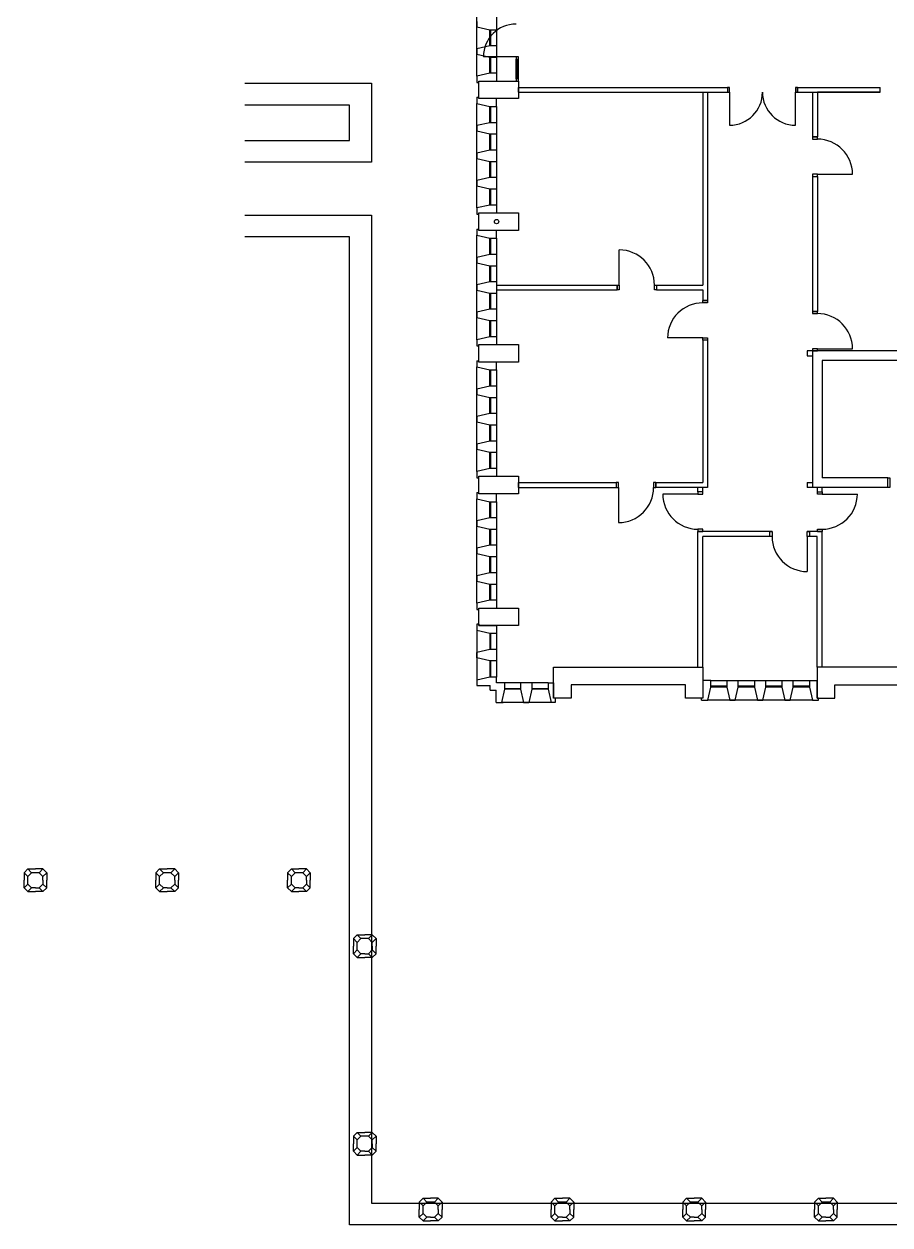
# Model space of a CAD drawing. Header units: millimetres. Extents: x -58291 to 83317, y -24599 to 66926.
# Drawn here: x -58291 to -38575, y -16074 to 11276 of the extents above; entities that cross this region are included whole.
import ezdxf

# ---------------------------------------------------------------- set-up
doc = ezdxf.new("R2010")
doc.units = ezdxf.units.MM
for name, color, linetype in [('Basement 01 - Curtain Walls', 1, 'Continuous'), ('Basement 01 - Doors Windows and Openings', 1, 'Continuous'), ('Basement 01 - General', 1, 'Continuous'), ('Basement 01 - Structural Members', 5, 'Continuous'), ('Basement 01 - Walls', 3, 'Continuous')]:
    doc.layers.add(name, color=color, linetype=linetype)

msp = doc.modelspace()

# ---------------------------------------------------------------- linework, layer by layer
at = {"layer": 'Basement 01 - Curtain Walls', "color": 3, "linetype": 'Continuous', "lineweight": -3}
for p, q in [((-47983, 11336, -4600), (-47983, 11215, -4600)), ((-47983, 11215, -4600), (-47683, 11147, -4600)), ((-47683, 11147, -4600), (-47533, 11147, -4600)), ((-47683, 10779, -4600), (-47983, 10711, -4600)), ((-47983, 10711, -4600), (-47983, 10590, -4600)), ((-47533, 10779, -4600), (-47683, 10779, -4600)), ((-47983, 10590, -4600), (-47683, 10522, -4600)), ((-47683, 10522, -4600), (-47533, 10522, -4600)), ((-47683, 10154, -4600), (-47983, 10086, -4600)), ((-47533, 10154, -4600), (-47683, 10154, -4600)), ((-47533, 10154, -4600), (-47533, 9976, -4600)), ((-47983, 10086, -4600), (-47983, 9944, -4600)), ((-47983, 9944, -4600), (-47933, 9944, -4600)), ((-47933, 9976, -4600), (-47533, 9976, -4600)), ((-47933, 9944, -4600), (-47933, 9976, -4600)), ((-47983, 9607, -4600), (-47983, 9465, -4600)), ((-47983, 9607, -4600), (-47933, 9607, -4600)), ((-47533, 9397, -4600), (-47533, 9576, -4600)), ((-47983, 9465, -4600), (-47683, 9397, -4600)), ((-47683, 9397, -4600), (-47533, 9397, -4600)), ((-47683, 9029, -4600), (-47983, 8961, -4600)), ((-47533, 9029, -4600), (-47683, 9029, -4600)), ((-47983, 8961, -4600), (-47983, 8840, -4600)), ((-47983, 8840, -4600), (-47683, 8772, -4600)), ((-47683, 8772, -4600), (-47533, 8772, -4600)), ((-47683, 8404, -4600), (-47983, 8336, -4600)), ((-47983, 8336, -4600), (-47983, 8215, -4600)), ((-47983, 8215, -4600), (-47683, 8147, -4600)), ((-47533, 8404, -4600), (-47683, 8404, -4600)), ((-47683, 8147, -4600), (-47533, 8147, -4600)), ((-47683, 7779, -4600), (-47983, 7711, -4600)), ((-47983, 7711, -4600), (-47983, 7590, -4600)), ((-47533, 7779, -4600), (-47683, 7779, -4600)), ((-47983, 7590, -4600), (-47683, 7522, -4600)), ((-47683, 7522, -4600), (-47533, 7522, -4600)), ((-47683, 7154, -4600), (-47983, 7086, -4600)), ((-47533, 7154, -4600), (-47683, 7154, -4600)), ((-47533, 7154, -4600), (-47533, 6976, -4600)), ((-47983, 7086, -4600), (-47983, 6944, -4600)), ((-47983, 6944, -4600), (-47933, 6944, -4600)), ((-47933, 6944, -4600), (-47933, 6976, -4600)), ((-47933, 6976, -4600), (-47533, 6976, -4600)), ((-47983, 6607, -4600), (-47933, 6607, -4600)), ((-47983, 6607, -4600), (-47983, 6465, -4600)), ((-47533, 6397, -4600), (-47533, 6576, -4600)), ((-47983, 6465, -4600), (-47683, 6397, -4600)), ((-47683, 6397, -4600), (-47533, 6397, -4600)), ((-47683, 6029, -4600), (-47983, 5961, -4600)), ((-47533, 6029, -4600), (-47683, 6029, -4600)), ((-47983, 5961, -4600), (-47983, 5840, -4600)), ((-47983, 5840, -4600), (-47683, 5772, -4600)), ((-47683, 5772, -4600), (-47533, 5772, -4600)), ((-47683, 5404, -4600), (-47983, 5336, -4600)), ((-47983, 5336, -4600), (-47983, 5215, -4600)), ((-47983, 5215, -4600), (-47683, 5147, -4600)), ((-47533, 5404, -4600), (-47683, 5404, -4600)), ((-47683, 5147, -4600), (-47533, 5147, -4600)), ((-47683, 4779, -4600), (-47983, 4711, -4600)), ((-47983, 4711, -4600), (-47983, 4590, -4600)), ((-47533, 4779, -4600), (-47683, 4779, -4600)), ((-47983, 4590, -4600), (-47683, 4522, -4600)), ((-47683, 4522, -4600), (-47533, 4522, -4600)), ((-47683, 4154, -4600), (-47983, 4086, -4600)), ((-47533, 4154, -4600), (-47683, 4154, -4600)), ((-47533, 4154, -4600), (-47533, 3976, -4600)), ((-47983, 4086, -4600), (-47983, 3944, -4600)), ((-47983, 3944, -4600), (-47933, 3944, -4600)), ((-47933, 3944, -4600), (-47933, 3976, -4600)), ((-47933, 3976, -4600), (-47533, 3976, -4600)), ((-47983, 3607, -4600), (-47933, 3607, -4600)), ((-47983, 3607, -4600), (-47983, 3465, -4600)), ((-47533, 3397, -4600), (-47533, 3576, -4600)), ((-47983, 3465, -4600), (-47683, 3397, -4600)), ((-47683, 3397, -4600), (-47533, 3397, -4600)), ((-47683, 3029, -4600), (-47983, 2961, -4600)), ((-47533, 3029, -4600), (-47683, 3029, -4600)), ((-47983, 2961, -4600), (-47983, 2840, -4600)), ((-47983, 2840, -4600), (-47683, 2772, -4600)), ((-47683, 2772, -4600), (-47533, 2772, -4600)), ((-47683, 2404, -4600), (-47983, 2336, -4600)), ((-47983, 2336, -4600), (-47983, 2215, -4600)), ((-47983, 2215, -4600), (-47683, 2147, -4600)), ((-47533, 2404, -4600), (-47683, 2404, -4600)), ((-47683, 2147, -4600), (-47533, 2147, -4600)), ((-47683, 1779, -4600), (-47983, 1711, -4600)), ((-47983, 1711, -4600), (-47983, 1590, -4600)), ((-47533, 1779, -4600), (-47683, 1779, -4600)), ((-47983, 1590, -4600), (-47683, 1522, -4600)), ((-47683, 1522, -4600), (-47533, 1522, -4600)), ((-47683, 1154, -4600), (-47983, 1086, -4600)), ((-47533, 1154, -4600), (-47683, 1154, -4600)), ((-47533, 1154, -4600), (-47533, 976, -4600)), ((-47983, 1086, -4600), (-47983, 944, -4600)), ((-47983, 944, -4600), (-47933, 944, -4600)), ((-47933, 976, -4600), (-47533, 976, -4600)), ((-47933, 944, -4600), (-47933, 976, -4600)), ((-47983, 607, -4600), (-47983, 465, -4600)), ((-47983, 607, -4600), (-47933, 607, -4600)), ((-47533, 397, -4600), (-47533, 576, -4600)), ((-47983, 465, -4600), (-47683, 397, -4600)), ((-47683, 397, -4600), (-47533, 397, -4600)), ((-47683, 29, -4600), (-47983, -39, -4600)), ((-47533, 29, -4600), (-47683, 29, -4600)), ((-47983, -39, -4600), (-47983, -160, -4600)), ((-47983, -160, -4600), (-47683, -228, -4600)), ((-47683, -228, -4600), (-47533, -228, -4600)), ((-47683, -596, -4600), (-47983, -664, -4600)), ((-47983, -664, -4600), (-47983, -785, -4600)), ((-47983, -785, -4600), (-47683, -853, -4600)), ((-47533, -596, -4600), (-47683, -596, -4600)), ((-47683, -853, -4600), (-47533, -853, -4600)), ((-47683, -1221, -4600), (-47983, -1289, -4600)), ((-47983, -1289, -4600), (-47983, -1410, -4600)), ((-47533, -1221, -4600), (-47683, -1221, -4600)), ((-47983, -1410, -4600), (-47683, -1478, -4600)), ((-47683, -1478, -4600), (-47533, -1478, -4600)), ((-47683, -1846, -4600), (-47983, -1914, -4600)), ((-47983, -1914, -4600), (-47983, -2056, -4600)), ((-47533, -1846, -4600), (-47683, -1846, -4600)), ((-47533, -1846, -4600), (-47533, -2024, -4600)), ((-47983, -2056, -4600), (-47933, -2056, -4600)), ((-47933, -2024, -4600), (-47533, -2024, -4600)), ((-47933, -2056, -4600), (-47933, -2024, -4600)), ((-47933, -2393, -4600), (-47983, -2393, -4600)), ((-47983, -2393, -4600), (-47983, -2535, -4600)), ((-47533, -2424, -4600), (-47533, -2603, -4600)), ((-47683, -2603, -4600), (-47983, -2535, -4600)), ((-47533, -2603, -4600), (-47683, -2603, -4600)), ((-47683, -2971, -4600), (-47983, -3039, -4600)), ((-47533, -2971, -4600), (-47683, -2971, -4600)), ((-47533, -2971, -4600), (-47533, -3228, -4600)), ((-47983, -3160, -4600), (-47983, -3039, -4600)), ((-47683, -3228, -4600), (-47983, -3160, -4600)), ((-47533, -3228, -4600), (-47683, -3228, -4600)), ((-47683, -3596, -4600), (-47983, -3664, -4600)), ((-47983, -3664, -4600), (-47983, -3785, -4600)), ((-47983, -3785, -4600), (-47676, -3785, -4600)), ((-47533, -3596, -4600), (-47683, -3596, -4600)), ((-47676, -3897, -4600), (-47676, -3785, -4600)), ((-47533, -3724, -4600), (-47533, -3596, -4600)), ((-47354, -3724, -4600), (-47533, -3724, -4600)), ((-47354, -3724, -4600), (-47354, -3874, -4600)), ((-46986, -3724, -4600), (-46986, -3874, -4600)), ((-46729, -3724, -4600), (-46986, -3724, -4600)), ((-46729, -3724, -4600), (-46729, -3874, -4600)), ((-46361, -3724, -4600), (-46361, -3874, -4600)), ((-46361, -3724, -4600), (-46233, -3724, -4600)), ((-46233, -3724, -4600), (-46233, -4074, -4600)), ((-42654, -3674, -4600), (-42833, -3674, -4600)), ((-42722, -4124, -4600), (-42654, -3824, -4600)), ((-42654, -3824, -4600), (-42654, -3674, -4600)), ((-42286, -3674, -4600), (-42029, -3674, -4600)), ((-42286, -3674, -4600), (-42286, -3824, -4600)), ((-42286, -3824, -4600), (-42218, -4124, -4600)), ((-42097, -4124, -4600), (-42029, -3824, -4600)), ((-42029, -3824, -4600), (-42029, -3674, -4600)), ((-41661, -3674, -4600), (-41404, -3674, -4600)), ((-41661, -3674, -4600), (-41661, -3824, -4600)), ((-41661, -3824, -4600), (-41593, -4124, -4600)), ((-41472, -4124, -4600), (-41404, -3824, -4600)), ((-41404, -3824, -4600), (-41404, -3674, -4600)), ((-41036, -3674, -4600), (-40779, -3674, -4600)), ((-41036, -3674, -4600), (-41036, -3824, -4600)), ((-41036, -3824, -4600), (-40968, -4124, -4600)), ((-40847, -4124, -4600), (-40779, -3824, -4600)), ((-40779, -3824, -4600), (-40779, -3674, -4600)), ((-40411, -3674, -4600), (-40233, -3674, -4600)), ((-40411, -3674, -4600), (-40411, -3824, -4600)), ((-40411, -3824, -4600), (-40343, -4124, -4600)), ((-40233, -4074, -4600), (-40233, -3674, -4600)), ((-47676, -3897, -4600), (-47543, -3897, -4600)), ((-47543, -4174, -4600), (-47543, -3897, -4600)), ((-47354, -3874, -4600), (-47422, -4174, -4600)), ((-46986, -3874, -4600), (-46918, -4174, -4600)), ((-46729, -3874, -4600), (-46797, -4174, -4600)), ((-46361, -3874, -4600), (-46293, -4174, -4600)), ((-46201, -4074, -4600), (-46233, -4074, -4600)), ((-46201, -4074, -4600), (-46201, -4174, -4600)), ((-42864, -4124, -4600), (-42864, -4074, -4600)), ((-40201, -4074, -4600), (-40233, -4074, -4600)), ((-40201, -4124, -4600), (-40201, -4074, -4600)), ((-47543, -4174, -4600), (-47383, -4174, -4600)), ((-46918, -4174, -4600), (-46797, -4174, -4600)), ((-46201, -4174, -4600), (-46293, -4174, -4600)), ((-42864, -4124, -4600), (-42722, -4124, -4600)), ((-42218, -4124, -4600), (-42097, -4124, -4600)), ((-41593, -4124, -4600), (-41472, -4124, -4600)), ((-40968, -4124, -4600), (-40847, -4124, -4600)), ((-40343, -4124, -4600), (-40201, -4124, -4600))]:
    msp.add_line(p, q, dxfattribs=at)
at = {"layer": 'Basement 01 - Curtain Walls', "color": 3, "linetype": 'Continuous', "lineweight": -3, "elevation": -4600}
for points in [[(-47533, 9576), (-47933, 9576), (-47933, 9607)], [(-47533, 6576), (-47933, 6576), (-47933, 6607)], [(-47533, 3576), (-47933, 3576), (-47933, 3607)], [(-47533, 576), (-47933, 576), (-47933, 607)], [(-47933, -2393), (-47933, -2424), (-47533, -2424)], [(-42833, -3674), (-42833, -4074), (-42864, -4074)]]:
    msp.add_lwpolyline(points, dxfattribs=at)
at = {"layer": 'Basement 01 - Doors Windows and Openings', "color": 1, "linetype": 'Continuous', "lineweight": -3}
for p, q in [((-47983, 10086, -4600), (-47983, 12465, -4600)), ((-47533, 12397, -4600), (-47533, 10154, -4600)), ((-47683, 10779, -4600), (-47683, 11147, -4600)), ((-47663, 10779, -4600), (-47663, 11147, -4600)), ((-47533, 11147, -4600), (-47533, 10779, -4600)), ((-47083, 10526, -4600), (-47833, 10526, -4600)), ((-47683, 10154, -4600), (-47683, 10522, -4600)), ((-47663, 10154, -4600), (-47663, 10522, -4600)), ((-47533, 10522, -4600), (-47533, 10154, -4600)), ((-47083, 10026, -4600), (-47083, 10476, -4600)), ((-47058, 10026, -4600), (-47058, 10476, -4600)), ((-47033, 10026, -4600), (-47033, 10476, -4600)), ((-42228, 9721, -4600), (-42228, 8971, -4600)), ((-40728, 8971, -4600), (-40728, 9721, -4600)), ((-47983, 7086, -4600), (-47983, 9465, -4600)), ((-47683, 9029, -4600), (-47683, 9397, -4600)), ((-47663, 9029, -4600), (-47663, 9397, -4600)), ((-47533, 9397, -4600), (-47533, 7154, -4600)), ((-47683, 8404, -4600), (-47683, 8772, -4600)), ((-47663, 8404, -4600), (-47663, 8772, -4600)), ((-47533, 8772, -4600), (-47533, 8404, -4600)), ((-47683, 7779, -4600), (-47683, 8147, -4600)), ((-47663, 7779, -4600), (-47663, 8147, -4600)), ((-47533, 8147, -4600), (-47533, 7779, -4600)), ((-40228, 7855, -4600), (-39428, 7855, -4600)), ((-47683, 7154, -4600), (-47683, 7522, -4600)), ((-47663, 7154, -4600), (-47663, 7522, -4600)), ((-47533, 7522, -4600), (-47533, 7154, -4600)), ((-47983, 4086, -4600), (-47983, 6465, -4600)), ((-47683, 6029, -4600), (-47683, 6397, -4600)), ((-47663, 6029, -4600), (-47663, 6397, -4600)), ((-47533, 6397, -4600), (-47533, 4154, -4600)), ((-44738, 5331, -4600), (-44738, 6131, -4600)), ((-47683, 5404, -4600), (-47683, 5772, -4600)), ((-47663, 5404, -4600), (-47663, 5772, -4600)), ((-47533, 5772, -4600), (-47533, 5404, -4600)), ((-47683, 4779, -4600), (-47683, 5147, -4600)), ((-47663, 4779, -4600), (-47663, 5147, -4600)), ((-47533, 5147, -4600), (-47533, 4779, -4600)), ((-47683, 4154, -4600), (-47683, 4522, -4600)), ((-47663, 4154, -4600), (-47663, 4522, -4600)), ((-47533, 4522, -4600), (-47533, 4154, -4600)), ((-42838, 4126, -4600), (-43638, 4126, -4600)), ((-40228, 3881, -4600), (-39428, 3881, -4600)), ((-47983, 1086, -4600), (-47983, 3465, -4600)), ((-47683, 3029, -4600), (-47683, 3397, -4600)), ((-47663, 3029, -4600), (-47663, 3397, -4600)), ((-47533, 3397, -4600), (-47533, 1154, -4600)), ((-47683, 2404, -4600), (-47683, 2772, -4600)), ((-47663, 2404, -4600), (-47663, 2772, -4600)), ((-47533, 2772, -4600), (-47533, 2404, -4600)), ((-47683, 1779, -4600), (-47683, 2147, -4600)), ((-47663, 1779, -4600), (-47663, 2147, -4600)), ((-47533, 2147, -4600), (-47533, 1779, -4600)), ((-47683, 1154, -4600), (-47683, 1522, -4600)), ((-47663, 1154, -4600), (-47663, 1522, -4600)), ((-47533, 1522, -4600), (-47533, 1154, -4600)), ((-44756, 721, -4600), (-44756, -79, -4600)), ((-42948, 571, -4600), (-43748, 571, -4600)), ((-40118, 571, -4600), (-39318, 571, -4600)), ((-47983, -1914, -4600), (-47983, 465, -4600)), ((-47683, 29, -4600), (-47683, 397, -4600)), ((-47663, 29, -4600), (-47663, 397, -4600)), ((-47533, 397, -4600), (-47533, -1846, -4600)), ((-47683, -596, -4600), (-47683, -228, -4600)), ((-47663, -596, -4600), (-47663, -228, -4600)), ((-47533, -228, -4600), (-47533, -596, -4600)), ((-40461, -394, -4600), (-40461, -1194, -4600)), ((-47683, -1221, -4600), (-47683, -853, -4600)), ((-47663, -1221, -4600), (-47663, -853, -4600)), ((-47533, -853, -4600), (-47533, -1221, -4600)), ((-47683, -1846, -4600), (-47683, -1478, -4600)), ((-47663, -1846, -4600), (-47663, -1478, -4600)), ((-47533, -1478, -4600), (-47533, -1846, -4600)), ((-47983, -2535, -4600), (-47983, -3664, -4600)), ((-47683, -2603, -4600), (-47683, -2971, -4600)), ((-47663, -2971, -4600), (-47663, -2603, -4600)), ((-47533, -2603, -4600), (-47533, -2971, -4600)), ((-47683, -3228, -4600), (-47683, -3596, -4600)), ((-47663, -3596, -4600), (-47663, -3228, -4600)), ((-47533, -3228, -4600), (-47533, -3596, -4600)), ((-46986, -3724, -4600), (-47354, -3724, -4600)), ((-46361, -3724, -4600), (-46729, -3724, -4600)), ((-42654, -3674, -4600), (-40411, -3674, -4600)), ((-42286, -3804, -4600), (-42654, -3804, -4600)), ((-42286, -3824, -4600), (-42654, -3824, -4600)), ((-42029, -3674, -4600), (-41661, -3674, -4600)), ((-41661, -3804, -4600), (-42029, -3804, -4600)), ((-41661, -3824, -4600), (-42029, -3824, -4600)), ((-41404, -3674, -4600), (-41036, -3674, -4600)), ((-41036, -3804, -4600), (-41404, -3804, -4600)), ((-41036, -3824, -4600), (-41404, -3824, -4600)), ((-40779, -3674, -4600), (-40411, -3674, -4600)), ((-40411, -3804, -4600), (-40779, -3804, -4600)), ((-40411, -3824, -4600), (-40779, -3824, -4600)), ((-47354, -3854, -4600), (-46986, -3854, -4600)), ((-46986, -3874, -4600), (-47354, -3874, -4600)), ((-46729, -3854, -4600), (-46361, -3854, -4600)), ((-46361, -3874, -4600), (-46729, -3874, -4600)), ((-46293, -4174, -4600), (-47422, -4174, -4600)), ((-40343, -4124, -4600), (-42722, -4124, -4600))]:
    msp.add_line(p, q, dxfattribs=at)
at = {"layer": 'Basement 01 - Doors Windows and Openings', "color": 1, "linetype": 'Continuous', "lineweight": -3, "elevation": -4600}
for points in [[(-47033, 10476), (-47033, 10526), (-47083, 10526), (-47083, 10476), (-47033, 10476)], [(-47033, 9976), (-47033, 10026), (-47083, 10026), (-47083, 9976), (-47033, 9976)], [(-42228, 9721), (-42228, 9831), (-42278, 9831), (-42278, 9721), (-42228, 9721)], [(-42228, 9721), (-42228, 9831), (-42278, 9831), (-42278, 9721), (-42228, 9721)], [(-40678, 9721), (-40678, 9831), (-40728, 9831), (-40728, 9721), (-40678, 9721)], [(-40678, 9721), (-40678, 9831), (-40728, 9831), (-40728, 9721), (-40678, 9721)], [(-40228, 8655), (-40228, 8705), (-40338, 8705), (-40338, 8655), (-40228, 8655)], [(-40228, 7805), (-40228, 7855), (-40338, 7855), (-40338, 7805), (-40228, 7805)], [(-44788, 5331), (-44738, 5331), (-44738, 5221), (-44788, 5221), (-44788, 5331)], [(-43938, 5331), (-43888, 5331), (-43888, 5221), (-43938, 5221), (-43938, 5331)], [(-42838, 4926), (-42838, 4976), (-42728, 4976), (-42728, 4926), (-42838, 4926)], [(-40228, 4681), (-40228, 4731), (-40338, 4731), (-40338, 4681), (-40228, 4681)], [(-42838, 4076), (-42838, 4126), (-42728, 4126), (-42728, 4076), (-42838, 4076)], [(-40228, 3831), (-40228, 3881), (-40338, 3881), (-40338, 3831), (-40228, 3831)], [(-44806, 721), (-44756, 721), (-44756, 831), (-44806, 831), (-44806, 721)], [(-43956, 721), (-43906, 721), (-43906, 831), (-43956, 831), (-43956, 721)], [(-38575, 721), (-38625, 721), (-38625, 941), (-38575, 941), (-38575, 721)], [(-42948, 621), (-42948, 571), (-42838, 571), (-42838, 621), (-42948, 621)], [(-40118, 621), (-40118, 571), (-40228, 571), (-40228, 621), (-40118, 621)], [(-42948, -229), (-42948, -279), (-42838, -279), (-42838, -229), (-42948, -229)], [(-40118, -229), (-40118, -279), (-40228, -279), (-40228, -229), (-40118, -229)], [(-41261, -394), (-41311, -394), (-41311, -279), (-41261, -279), (-41261, -394)], [(-40411, -394), (-40461, -394), (-40461, -279), (-40411, -279), (-40411, -394)]]:
    msp.add_lwpolyline(points, dxfattribs=at)
at = {"layer": 'Basement 01 - Doors Windows and Openings', "color": 1, "linetype": 'Continuous', "lineweight": -3}
for centre, radius, start, end in [((-47083, 10526, -4600), 750, 90, 180), ((-42228, 9721, -4600), 750, 270, 0), ((-40728, 9721, -4600), 750, 180, 270), ((-40228, 7855, -4600), 800, 0, 90), ((-44738, 5331, -4600), 800, 0, 90), ((-42838, 4126, -4600), 800, 90, 180), ((-40228, 3881, -4600), 800, 0, 90), ((-44756, 721, -4600), 800, 270, 0), ((-42948, 571, -4600), 800, 180, 270), ((-40118, 571, -4600), 800, 270, 0), ((-40461, -394, -4600), 800, 180, 270)]:
    msp.add_arc(centre, radius, start, end, dxfattribs=at)
at = {"layer": 'Basement 01 - General', "color": 2, "linetype": 'Continuous', "lineweight": -3}
for p, q in [((-53261, 9926, -4600), (-50383, 9926, -4600)), ((-50383, 9926, -4600), (-50383, 8126, -4600)), ((-50883, 9426, -4600), (-53261, 9426, -4600)), ((-50883, 8626, -4600), (-50883, 9426, -4600)), ((-53261, 8626, -4600), (-50883, 8626, -4600)), ((-50383, 8126, -4600), (-53261, 8126, -4600)), ((-53261, 6926, -4600), (-50383, 6926, -4600)), ((-50383, 6926, -4600), (-50383, -15574, -4600)), ((-50883, 6426, -4600), (-53261, 6426, -4600)), ((-50883, -16074, -4600), (-50883, 6426, -4600)), ((-50383, -15574, -4600), (-23683, -15574, -4600)), ((-23183, -16074, -4600), (-50883, -16074, -4600))]:
    msp.add_line(p, q, dxfattribs=at)
at = {"layer": 'Basement 01 - Structural Members', "color": 5, "linetype": 'Continuous', "lineweight": -3}
for p, q in [((-58291, -8052, -4600), (-58205, -7966, -4600)), ((-58291, -8052, -4600), (-58291, -8224, -4600)), ((-58205, -8138, -4600), (-58291, -8052, -4600)), ((-58119, -8052, -4600), (-58205, -7966, -4600)), ((-58205, -7966, -4600), (-58033, -7966, -4600)), ((-58205, -8138, -4600), (-58119, -8052, -4600)), ((-58205, -8224, -4600), (-58205, -8138, -4600)), ((-58033, -8052, -4600), (-58119, -8052, -4600)), ((-57861, -7966, -4600), (-58033, -7966, -4600)), ((-57947, -8052, -4600), (-58033, -8052, -4600)), ((-57947, -8052, -4600), (-57861, -7966, -4600)), ((-57947, -8052, -4600), (-57861, -8138, -4600)), ((-57774, -8052, -4600), (-57861, -7966, -4600)), ((-57861, -8138, -4600), (-57774, -8052, -4600)), ((-57861, -8224, -4600), (-57861, -8138, -4600)), ((-57774, -8052, -4600), (-57774, -8224, -4600)), ((-55291, -8052, -4600), (-55205, -7966, -4600)), ((-55205, -8138, -4600), (-55291, -8052, -4600)), ((-55291, -8052, -4600), (-55291, -8224, -4600)), ((-55205, -7966, -4600), (-55033, -7966, -4600)), ((-55119, -8052, -4600), (-55205, -7966, -4600)), ((-55205, -8138, -4600), (-55119, -8052, -4600)), ((-55205, -8224, -4600), (-55205, -8138, -4600)), ((-55033, -8052, -4600), (-55119, -8052, -4600)), ((-54861, -7966, -4600), (-55033, -7966, -4600)), ((-54947, -8052, -4600), (-55033, -8052, -4600)), ((-54947, -8052, -4600), (-54861, -7966, -4600)), ((-54947, -8052, -4600), (-54861, -8138, -4600)), ((-54774, -8052, -4600), (-54861, -7966, -4600)), ((-54861, -8138, -4600), (-54774, -8052, -4600)), ((-54861, -8224, -4600), (-54861, -8138, -4600)), ((-54774, -8052, -4600), (-54774, -8224, -4600)), ((-52291, -8052, -4600), (-52205, -7966, -4600)), ((-52205, -8138, -4600), (-52291, -8052, -4600)), ((-52291, -8052, -4600), (-52291, -8224, -4600)), ((-52119, -8052, -4600), (-52205, -7966, -4600)), ((-52205, -7966, -4600), (-52033, -7966, -4600)), ((-52205, -8138, -4600), (-52119, -8052, -4600)), ((-52205, -8224, -4600), (-52205, -8138, -4600)), ((-52033, -8052, -4600), (-52119, -8052, -4600)), ((-51861, -7966, -4600), (-52033, -7966, -4600)), ((-51947, -8052, -4600), (-52033, -8052, -4600)), ((-51947, -8052, -4600), (-51861, -7966, -4600)), ((-51947, -8052, -4600), (-51861, -8138, -4600)), ((-51774, -8052, -4600), (-51861, -7966, -4600)), ((-51861, -8138, -4600), (-51774, -8052, -4600)), ((-51861, -8224, -4600), (-51861, -8138, -4600)), ((-51774, -8052, -4600), (-51774, -8224, -4600)), ((-58291, -8397, -4600), (-58291, -8224, -4600)), ((-58205, -8310, -4600), (-58291, -8397, -4600)), ((-58291, -8397, -4600), (-58205, -8483, -4600)), ((-58205, -8310, -4600), (-58205, -8224, -4600)), ((-58119, -8397, -4600), (-58205, -8310, -4600)), ((-58119, -8397, -4600), (-58205, -8483, -4600)), ((-58033, -8397, -4600), (-58119, -8397, -4600)), ((-58033, -8397, -4600), (-57947, -8397, -4600)), ((-57861, -8310, -4600), (-57947, -8397, -4600)), ((-57947, -8397, -4600), (-57861, -8483, -4600)), ((-57861, -8224, -4600), (-57861, -8310, -4600)), ((-57861, -8310, -4600), (-57774, -8397, -4600)), ((-57774, -8397, -4600), (-57861, -8483, -4600)), ((-57774, -8397, -4600), (-57774, -8224, -4600)), ((-55291, -8397, -4600), (-55291, -8224, -4600)), ((-55205, -8310, -4600), (-55291, -8397, -4600)), ((-55291, -8397, -4600), (-55205, -8483, -4600)), ((-55205, -8310, -4600), (-55205, -8224, -4600)), ((-55119, -8397, -4600), (-55205, -8310, -4600)), ((-55119, -8397, -4600), (-55205, -8483, -4600)), ((-55033, -8397, -4600), (-55119, -8397, -4600)), ((-55033, -8397, -4600), (-54947, -8397, -4600)), ((-54861, -8310, -4600), (-54947, -8397, -4600)), ((-54947, -8397, -4600), (-54861, -8483, -4600)), ((-54861, -8224, -4600), (-54861, -8310, -4600)), ((-54861, -8310, -4600), (-54774, -8397, -4600)), ((-54774, -8397, -4600), (-54861, -8483, -4600)), ((-54774, -8397, -4600), (-54774, -8224, -4600)), ((-52291, -8397, -4600), (-52291, -8224, -4600)), ((-52205, -8310, -4600), (-52291, -8397, -4600)), ((-52291, -8397, -4600), (-52205, -8483, -4600)), ((-52205, -8310, -4600), (-52205, -8224, -4600)), ((-52119, -8397, -4600), (-52205, -8310, -4600)), ((-52119, -8397, -4600), (-52205, -8483, -4600)), ((-52033, -8397, -4600), (-52119, -8397, -4600)), ((-52033, -8397, -4600), (-51947, -8397, -4600)), ((-51861, -8310, -4600), (-51947, -8397, -4600)), ((-51947, -8397, -4600), (-51861, -8483, -4600)), ((-51861, -8224, -4600), (-51861, -8310, -4600)), ((-51861, -8310, -4600), (-51774, -8397, -4600)), ((-51774, -8397, -4600), (-51861, -8483, -4600)), ((-51774, -8397, -4600), (-51774, -8224, -4600)), ((-58205, -8483, -4600), (-58033, -8483, -4600)), ((-57861, -8483, -4600), (-58033, -8483, -4600)), ((-55205, -8483, -4600), (-55033, -8483, -4600)), ((-54861, -8483, -4600), (-55033, -8483, -4600)), ((-52205, -8483, -4600), (-52033, -8483, -4600)), ((-51861, -8483, -4600), (-52033, -8483, -4600)), ((-50791, -9552, -4600), (-50705, -9466, -4600)), ((-50791, -9552, -4600), (-50791, -9724, -4600)), ((-50705, -9638, -4600), (-50791, -9552, -4600)), ((-50705, -9466, -4600), (-50533, -9466, -4600)), ((-50619, -9552, -4600), (-50705, -9466, -4600)), ((-50705, -9638, -4600), (-50619, -9552, -4600)), ((-50533, -9552, -4600), (-50619, -9552, -4600)), ((-50361, -9466, -4600), (-50533, -9466, -4600)), ((-50447, -9552, -4600), (-50533, -9552, -4600)), ((-50447, -9552, -4600), (-50361, -9466, -4600)), ((-50447, -9552, -4600), (-50361, -9638, -4600)), ((-50274, -9552, -4600), (-50361, -9466, -4600)), ((-50361, -9638, -4600), (-50274, -9552, -4600)), ((-50274, -9552, -4600), (-50274, -9724, -4600)), ((-50791, -9897, -4600), (-50791, -9724, -4600)), ((-50705, -9810, -4600), (-50791, -9897, -4600)), ((-50705, -9724, -4600), (-50705, -9638, -4600)), ((-50705, -9810, -4600), (-50705, -9724, -4600)), ((-50619, -9897, -4600), (-50705, -9810, -4600)), ((-50361, -9810, -4600), (-50447, -9897, -4600)), ((-50361, -9724, -4600), (-50361, -9638, -4600)), ((-50361, -9724, -4600), (-50361, -9810, -4600)), ((-50361, -9810, -4600), (-50274, -9897, -4600)), ((-50274, -9897, -4600), (-50274, -9724, -4600)), ((-50791, -9897, -4600), (-50705, -9983, -4600)), ((-50619, -9897, -4600), (-50705, -9983, -4600)), ((-50705, -9983, -4600), (-50533, -9983, -4600)), ((-50533, -9897, -4600), (-50619, -9897, -4600)), ((-50533, -9897, -4600), (-50447, -9897, -4600)), ((-50361, -9983, -4600), (-50533, -9983, -4600)), ((-50447, -9897, -4600), (-50361, -9983, -4600)), ((-50274, -9897, -4600), (-50361, -9983, -4600)), ((-50791, -14052, -4600), (-50705, -13966, -4600)), ((-50705, -14138, -4600), (-50791, -14052, -4600)), ((-50791, -14052, -4600), (-50791, -14224, -4600)), ((-50619, -14052, -4600), (-50705, -13966, -4600)), ((-50705, -13966, -4600), (-50533, -13966, -4600)), ((-50705, -14138, -4600), (-50619, -14052, -4600)), ((-50705, -14224, -4600), (-50705, -14138, -4600)), ((-50533, -14052, -4600), (-50619, -14052, -4600)), ((-50361, -13966, -4600), (-50533, -13966, -4600)), ((-50447, -14052, -4600), (-50533, -14052, -4600)), ((-50447, -14052, -4600), (-50361, -13966, -4600)), ((-50447, -14052, -4600), (-50361, -14138, -4600)), ((-50274, -14052, -4600), (-50361, -13966, -4600)), ((-50361, -14138, -4600), (-50274, -14052, -4600)), ((-50361, -14224, -4600), (-50361, -14138, -4600)), ((-50274, -14052, -4600), (-50274, -14224, -4600)), ((-50791, -14397, -4600), (-50791, -14224, -4600)), ((-50705, -14310, -4600), (-50791, -14397, -4600)), ((-50791, -14397, -4600), (-50705, -14483, -4600)), ((-50705, -14310, -4600), (-50705, -14224, -4600)), ((-50619, -14397, -4600), (-50705, -14310, -4600)), ((-50619, -14397, -4600), (-50705, -14483, -4600)), ((-50705, -14483, -4600), (-50533, -14483, -4600)), ((-50533, -14397, -4600), (-50619, -14397, -4600)), ((-50533, -14397, -4600), (-50447, -14397, -4600)), ((-50361, -14483, -4600), (-50533, -14483, -4600)), ((-50361, -14310, -4600), (-50447, -14397, -4600)), ((-50447, -14397, -4600), (-50361, -14483, -4600)), ((-50361, -14224, -4600), (-50361, -14310, -4600)), ((-50361, -14310, -4600), (-50274, -14397, -4600)), ((-50274, -14397, -4600), (-50361, -14483, -4600)), ((-50274, -14397, -4600), (-50274, -14224, -4600)), ((-49291, -15552, -4600), (-49205, -15466, -4600)), ((-49291, -15552, -4600), (-49291, -15724, -4600)), ((-49205, -15638, -4600), (-49291, -15552, -4600)), ((-49119, -15552, -4600), (-49205, -15466, -4600)), ((-49205, -15466, -4600), (-49033, -15466, -4600)), ((-49205, -15638, -4600), (-49119, -15552, -4600)), ((-49033, -15552, -4600), (-49119, -15552, -4600)), ((-48861, -15466, -4600), (-49033, -15466, -4600)), ((-48947, -15552, -4600), (-49033, -15552, -4600)), ((-48947, -15552, -4600), (-48861, -15466, -4600)), ((-48947, -15552, -4600), (-48861, -15638, -4600)), ((-48774, -15552, -4600), (-48861, -15466, -4600)), ((-48861, -15638, -4600), (-48774, -15552, -4600)), ((-48774, -15552, -4600), (-48774, -15724, -4600)), ((-46291, -15552, -4600), (-46205, -15466, -4600)), ((-46291, -15552, -4600), (-46291, -15724, -4600)), ((-46205, -15638, -4600), (-46291, -15552, -4600)), ((-46205, -15466, -4600), (-46033, -15466, -4600)), ((-46119, -15552, -4600), (-46205, -15466, -4600)), ((-46205, -15638, -4600), (-46119, -15552, -4600)), ((-46033, -15552, -4600), (-46119, -15552, -4600)), ((-45861, -15466, -4600), (-46033, -15466, -4600)), ((-45947, -15552, -4600), (-46033, -15552, -4600)), ((-45947, -15552, -4600), (-45861, -15466, -4600)), ((-45947, -15552, -4600), (-45861, -15638, -4600)), ((-45774, -15552, -4600), (-45861, -15466, -4600)), ((-45861, -15638, -4600), (-45774, -15552, -4600)), ((-45774, -15552, -4600), (-45774, -15724, -4600)), ((-43291, -15552, -4600), (-43205, -15466, -4600)), ((-43291, -15552, -4600), (-43291, -15724, -4600)), ((-43205, -15638, -4600), (-43291, -15552, -4600)), ((-43119, -15552, -4600), (-43205, -15466, -4600)), ((-43205, -15466, -4600), (-43033, -15466, -4600)), ((-43205, -15638, -4600), (-43119, -15552, -4600)), ((-43033, -15552, -4600), (-43119, -15552, -4600)), ((-42861, -15466, -4600), (-43033, -15466, -4600)), ((-42947, -15552, -4600), (-43033, -15552, -4600)), ((-42947, -15552, -4600), (-42861, -15466, -4600)), ((-42947, -15552, -4600), (-42861, -15638, -4600)), ((-42774, -15552, -4600), (-42861, -15466, -4600)), ((-42861, -15638, -4600), (-42774, -15552, -4600)), ((-42774, -15552, -4600), (-42774, -15724, -4600)), ((-40291, -15552, -4600), (-40205, -15466, -4600)), ((-40291, -15552, -4600), (-40291, -15724, -4600)), ((-40205, -15638, -4600), (-40291, -15552, -4600)), ((-40119, -15552, -4600), (-40205, -15466, -4600)), ((-40205, -15466, -4600), (-40033, -15466, -4600)), ((-40205, -15638, -4600), (-40119, -15552, -4600)), ((-40033, -15552, -4600), (-40119, -15552, -4600)), ((-39861, -15466, -4600), (-40033, -15466, -4600)), ((-39947, -15552, -4600), (-40033, -15552, -4600)), ((-39947, -15552, -4600), (-39861, -15466, -4600)), ((-39947, -15552, -4600), (-39861, -15638, -4600)), ((-39774, -15552, -4600), (-39861, -15466, -4600)), ((-39861, -15638, -4600), (-39774, -15552, -4600)), ((-39774, -15552, -4600), (-39774, -15724, -4600)), ((-49291, -15897, -4600), (-49291, -15724, -4600)), ((-49205, -15810, -4600), (-49291, -15897, -4600)), ((-49205, -15724, -4600), (-49205, -15638, -4600)), ((-49205, -15810, -4600), (-49205, -15724, -4600)), ((-49119, -15897, -4600), (-49205, -15810, -4600)), ((-48861, -15810, -4600), (-48947, -15897, -4600)), ((-48861, -15724, -4600), (-48861, -15638, -4600)), ((-48861, -15724, -4600), (-48861, -15810, -4600)), ((-48861, -15810, -4600), (-48774, -15897, -4600)), ((-48774, -15897, -4600), (-48774, -15724, -4600)), ((-46291, -15897, -4600), (-46291, -15724, -4600)), ((-46205, -15810, -4600), (-46291, -15897, -4600)), ((-46205, -15724, -4600), (-46205, -15638, -4600)), ((-46205, -15810, -4600), (-46205, -15724, -4600)), ((-46119, -15897, -4600), (-46205, -15810, -4600)), ((-45861, -15810, -4600), (-45947, -15897, -4600)), ((-45861, -15724, -4600), (-45861, -15638, -4600)), ((-45861, -15724, -4600), (-45861, -15810, -4600)), ((-45861, -15810, -4600), (-45774, -15897, -4600)), ((-45774, -15897, -4600), (-45774, -15724, -4600)), ((-43291, -15897, -4600), (-43291, -15724, -4600)), ((-43205, -15810, -4600), (-43291, -15897, -4600)), ((-43205, -15724, -4600), (-43205, -15638, -4600)), ((-43205, -15810, -4600), (-43205, -15724, -4600)), ((-43119, -15897, -4600), (-43205, -15810, -4600)), ((-42861, -15810, -4600), (-42947, -15897, -4600)), ((-42861, -15724, -4600), (-42861, -15638, -4600)), ((-42861, -15724, -4600), (-42861, -15810, -4600)), ((-42861, -15810, -4600), (-42774, -15897, -4600)), ((-42774, -15897, -4600), (-42774, -15724, -4600)), ((-40291, -15897, -4600), (-40291, -15724, -4600)), ((-40205, -15810, -4600), (-40291, -15897, -4600)), ((-40205, -15724, -4600), (-40205, -15638, -4600)), ((-40205, -15810, -4600), (-40205, -15724, -4600)), ((-40119, -15897, -4600), (-40205, -15810, -4600)), ((-39861, -15810, -4600), (-39947, -15897, -4600)), ((-39861, -15724, -4600), (-39861, -15638, -4600)), ((-39861, -15724, -4600), (-39861, -15810, -4600)), ((-39861, -15810, -4600), (-39774, -15897, -4600)), ((-39774, -15897, -4600), (-39774, -15724, -4600)), ((-49291, -15897, -4600), (-49205, -15983, -4600)), ((-49119, -15897, -4600), (-49205, -15983, -4600)), ((-49205, -15983, -4600), (-49033, -15983, -4600)), ((-49033, -15897, -4600), (-49119, -15897, -4600)), ((-49033, -15897, -4600), (-48947, -15897, -4600)), ((-48861, -15983, -4600), (-49033, -15983, -4600)), ((-48947, -15897, -4600), (-48861, -15983, -4600)), ((-48774, -15897, -4600), (-48861, -15983, -4600)), ((-46291, -15897, -4600), (-46205, -15983, -4600)), ((-46119, -15897, -4600), (-46205, -15983, -4600)), ((-46205, -15983, -4600), (-46033, -15983, -4600)), ((-46033, -15897, -4600), (-46119, -15897, -4600)), ((-46033, -15897, -4600), (-45947, -15897, -4600)), ((-45861, -15983, -4600), (-46033, -15983, -4600)), ((-45947, -15897, -4600), (-45861, -15983, -4600)), ((-45774, -15897, -4600), (-45861, -15983, -4600)), ((-43291, -15897, -4600), (-43205, -15983, -4600)), ((-43119, -15897, -4600), (-43205, -15983, -4600)), ((-43205, -15983, -4600), (-43033, -15983, -4600)), ((-43033, -15897, -4600), (-43119, -15897, -4600)), ((-43033, -15897, -4600), (-42947, -15897, -4600)), ((-42861, -15983, -4600), (-43033, -15983, -4600)), ((-42947, -15897, -4600), (-42861, -15983, -4600)), ((-42774, -15897, -4600), (-42861, -15983, -4600)), ((-40291, -15897, -4600), (-40205, -15983, -4600)), ((-40119, -15897, -4600), (-40205, -15983, -4600)), ((-40205, -15983, -4600), (-40033, -15983, -4600)), ((-40033, -15897, -4600), (-40119, -15897, -4600)), ((-40033, -15897, -4600), (-39947, -15897, -4600)), ((-39861, -15983, -4600), (-40033, -15983, -4600)), ((-39947, -15897, -4600), (-39861, -15983, -4600)), ((-39774, -15897, -4600), (-39861, -15983, -4600))]:
    msp.add_line(p, q, dxfattribs=at)
at = {"layer": 'Basement 01 - Structural Members', "color": 5, "linetype": 'Continuous', "lineweight": -3, "elevation": -4600}
for points in [[(-47933, 9576), (-47933, 9976), (-47033, 9976), (-47033, 9576), (-47933, 9576)], [(-47933, 6576), (-47933, 6976), (-47033, 6976), (-47033, 6576), (-47933, 6576)], [(-47933, 3576), (-47933, 3976), (-47033, 3976), (-47033, 3576), (-47933, 3576)], [(-47933, 576), (-47933, 976), (-47033, 976), (-47033, 576), (-47933, 576)], [(-47933, -2424), (-47933, -2024), (-47033, -2024), (-47033, -2424), (-47933, -2424)]]:
    msp.add_lwpolyline(points, dxfattribs=at)
for points in [[(-45833, -3774), (-45833, -4074), (-46233, -4074), (-46233, -3374), (-42833, -3374), (-42833, -4074), (-43233, -4074), (-43233, -3774)], [(-39833, -3774), (-37233, -3774), (-37233, -4074), (-36833, -4074), (-36833, -3374), (-40233, -3374), (-40233, -4074), (-39833, -4074)]]:
    msp.add_lwpolyline(points, close=True, dxfattribs=at)
at = {"layer": 'Basement 01 - Structural Members', "color": 5, "linetype": 'Continuous', "lineweight": -3}
msp.add_circle((-47533, 6776, -4600), 50, dxfattribs=at)
at = {"layer": 'Basement 01 - Walls', "color": 3, "linetype": 'Continuous', "lineweight": -3}
for p, q in [((-47033, 9831, -4600), (-42278, 9831, -4600)), ((-47033, 9721, -4600), (-47033, 9831, -4600)), ((-47033, 9831, -4600), (-42278, 9831, -4600)), ((-47033, 9721, -4600), (-42278, 9721, -4600)), ((-47033, 9721, -4600), (-42838, 9721, -4600)), ((-46663, 9831, -4600), (-42278, 9831, -4600)), ((-46663, 9831, -4600), (-42278, 9831, -4600)), ((-42728, 9721, -4600), (-42278, 9721, -4600)), ((-42278, 9831, -4600), (-42278, 9721, -4600)), ((-42278, 9831, -4600), (-42278, 9721, -4600)), ((-40678, 9831, -4600), (-38797, 9831, -4600)), ((-40678, 9831, -4600), (-40678, 9721, -4600)), ((-40678, 9831, -4600), (-38797, 9831, -4600)), ((-40678, 9831, -4600), (-38797, 9831, -4600)), ((-40678, 9831, -4600), (-40678, 9721, -4600)), ((-40678, 9831, -4600), (-38797, 9831, -4600)), ((-40678, 9721, -4600), (-38797, 9721, -4600)), ((-40678, 9721, -4600), (-40338, 9721, -4600)), ((-40228, 9721, -4600), (-38797, 9721, -4600)), ((-38797, 9721, -4600), (-40228, 9721, -4600)), ((-40228, 9721, -4600), (-38797, 9721, -4600)), ((-38797, 9721, -4600), (-38797, 9831, -4600)), ((-38797, 9721, -4600), (-38797, 9831, -4600)), ((-40338, 3831, -4600), (-40338, 721, -4600)), ((-36033, 3831, -4600), (-40338, 3831, -4600)), ((-40118, 3611, -4600), (-40118, 941, -4600)), ((-36033, 3611, -4600), (-40118, 3611, -4600)), ((-38625, 941, -4600), (-40118, 941, -4600)), ((-38625, 721, -4600), (-38625, 941, -4600)), ((-38625, 721, -4600), (-40338, 721, -4600))]:
    msp.add_line(p, q, dxfattribs=at)
at = {"layer": 'Basement 01 - Walls', "color": 2, "linetype": 'Continuous', "lineweight": -3}
for p, q in [((-42838, 9721, -4600), (-42838, 5331, -4600)), ((-42728, 9721, -4600), (-42728, 4976, -4600)), ((-40338, 9721, -4600), (-40338, 8705, -4600)), ((-40228, 9721, -4600), (-40228, 8705, -4600)), ((-40338, 8705, -4600), (-40228, 8705, -4600)), ((-40338, 7805, -4600), (-40228, 7805, -4600)), ((-40338, 7805, -4600), (-40338, 4731, -4600)), ((-40228, 7805, -4600), (-40228, 4731, -4600)), ((-47533, 5331, -4600), (-44788, 5331, -4600)), ((-47533, 5221, -4600), (-44788, 5221, -4600)), ((-44788, 5331, -4600), (-44788, 5221, -4600)), ((-43888, 5331, -4600), (-42838, 5331, -4600)), ((-43888, 5331, -4600), (-43888, 5221, -4600)), ((-43888, 5221, -4600), (-42838, 5221, -4600)), ((-42838, 5221, -4600), (-42838, 4976, -4600)), ((-42728, 4976, -4600), (-42838, 4976, -4600)), ((-40338, 4731, -4600), (-40228, 4731, -4600)), ((-42838, 4076, -4600), (-42838, 3476, -4600)), ((-42728, 4076, -4600), (-42838, 4076, -4600)), ((-42728, 4076, -4600), (-42728, 3831, -4600)), ((-42728, 3831, -4600), (-42728, 3476, -4600)), ((-40458, 3831, -4600), (-40458, 3721, -4600)), ((-40338, 3831, -4600), (-40458, 3831, -4600)), ((-40458, 3721, -4600), (-40338, 3721, -4600)), ((-42838, 3476, -4600), (-42838, 831, -4600)), ((-42728, 3476, -4600), (-42728, 721, -4600)), ((-47033, 831, -4600), (-44806, 831, -4600)), ((-47033, 721, -4600), (-47033, 831, -4600)), ((-44806, 831, -4600), (-44806, 721, -4600)), ((-43906, 831, -4600), (-43906, 721, -4600)), ((-43906, 831, -4600), (-42838, 831, -4600)), ((-40458, 831, -4600), (-40458, 721, -4600)), ((-40458, 831, -4600), (-40338, 831, -4600)), ((-47033, 721, -4600), (-44806, 721, -4600)), ((-42728, 721, -4600), (-43906, 721, -4600)), ((-42948, 621, -4600), (-42948, 721, -4600)), ((-42838, 621, -4600), (-42948, 621, -4600)), ((-42838, 621, -4600), (-42838, 721, -4600)), ((-40338, 721, -4600), (-40458, 721, -4600)), ((-40228, 621, -4600), (-40228, 721, -4600)), ((-40228, 621, -4600), (-40118, 621, -4600)), ((-40118, 621, -4600), (-40118, 721, -4600)), ((-42948, -3374, -4600), (-42948, -279, -4600)), ((-41261, -279, -4600), (-42948, -279, -4600)), ((-42838, -279, -4600), (-42948, -279, -4600)), ((-42833, -494, -4600), (-42833, -394, -4600)), ((-41261, -394, -4600), (-42833, -394, -4600)), ((-42833, -3374, -4600), (-42833, -494, -4600)), ((-40118, -279, -4600), (-40461, -279, -4600)), ((-40233, -394, -4600), (-40461, -394, -4600)), ((-40233, -3374, -4600), (-40233, -394, -4600)), ((-40228, -279, -4600), (-40118, -279, -4600)), ((-40118, -3374, -4600), (-40118, -279, -4600))]:
    msp.add_line(p, q, dxfattribs=at)

doc.saveas('drawing.dxf')
